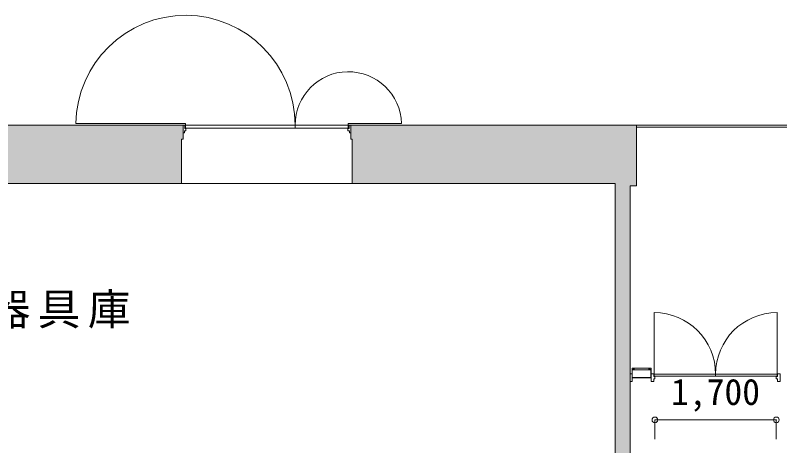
# Model space of a CAD drawing. Units: millimetres, scale not verified. Extents: x -61855 to 52913, y -114842 to -21833.
# Drawn here: x 25399 to 36106, y -67238 to -61215 of the extents above; entities that cross this region are included whole.
import ezdxf
from ezdxf.enums import TextEntityAlignment as Align

# ---------------------------------------------------------------- set-up
doc = ezdxf.new("R2010")
doc.units = ezdxf.units.MM
doc.header["$LTSCALE"] = 200
doc.header["$PDMODE"] = 32
doc.header["$PDSIZE"] = 80
for name, color, linetype, lineweight in [('0-1_躯体', 7, 'Continuous', 9), ('0-2_建具', 7, 'Continuous', 9), ('0-6_寸法', 4, 'Continuous', 5)]:
    doc.layers.add(name, color=color, linetype=linetype, lineweight=lineweight)
doc.layers.add('0-4_室名', color=7, linetype='Continuous')
doc.styles.add('・', font='')
doc.styles.add('ＭＳ ゴシック', font='')
doc.styles.get('・').set_extended_font_data('・')
doc.styles.get('ＭＳ ゴシック').set_extended_font_data('MS Gothic')

msp = doc.modelspace()

# ---------------------------------------------------------------- linework, layer by layer
at = {"layer": '0-1_躯体'}
for p, q in [((52317.6, -62750), (24003.2, -62750)), ((27748.2, -62950), (27748.2, -62750)), ((30098.2, -62950), (30098.2, -62750)), ((34098.2, -63600), (34098.2, -62750)), ((34098.2, -62780), (36313.2, -62780)), ((27748.2, -62950), (27728.2, -62950)), ((27728.2, -62950), (27728.2, -63570)), ((30098.2, -62950), (30118.2, -62950)), ((30118.2, -62950), (30118.2, -63570)), ((23123.2, -63570), (33803.2, -63570)), ((33803.2, -63570), (33803.2, -67680)), ((34013.2, -63600), (34098.2, -63600)), ((34013.2, -63600), (34013.2, -67890)), ((34013.2, -66340), (34013.2, -66230))]:
    msp.add_line(p, q, dxfattribs=at)
at = {"layer": '0-1_躯体', "color": 9}
for points in [[(24003.2, -62749.8), (24003.2, -63570), (27728.2, -62749.8), (27728.2, -63570)], [(27728.2, -62950), (27748.2, -62950), (27728.2, -62750), (27748.2, -62750)], [(30118.2, -62950), (30118.2, -62750), (30098.2, -62950), (30098.2, -62750)], [(30118.2, -63570), (34098.2, -63570), (30118.2, -62750), (34098.2, -62750)], [(34098.2, -62750), (33803.2, -62750), (34098.2, -63600), (33803.2, -63600)], [(34013.2, -63600), (33803.2, -63600), (34013.2, -67680), (33803.2, -67680)]]:
    msp.add_solid(points, dxfattribs=at)
at = {"layer": '0-2_建具', "color": 4, "lineweight": 5}
for p, q in [((27783.2, -62730), (26248.3, -62730)), ((27783.2, -62750), (27783.2, -62730)), ((30063.2, -62750), (30063.2, -62730)), ((30063.2, -62730), (30807.9, -62730)), ((34348.2, -66235), (34348.2, -65375)), ((36068.2, -66235), (36068.2, -65375))]:
    msp.add_line(p, q, dxfattribs=at)
at = {"layer": '0-2_建具'}
for p, q in [((27748.2, -62750), (27748.2, -62860)), ((27783.2, -62750), (27783.2, -62795)), ((27783.2, -62795), (30063.2, -62795)), ((29318.2, -62750), (29318.2, -62795)), ((34038.2, -66152), (34303.2, -66152)), ((34038.2, -66172), (34038.2, -66152)), ((34053.2, -66158), (34053.2, -66156)), ((34066.2, -66158), (34053.2, -66158)), ((34066.2, -66174), (34066.2, -66158)), ((34275.2, -66158), (34288.2, -66158)), ((34275.2, -66174), (34275.2, -66158)), ((34288.2, -66158), (34288.2, -66156)), ((34301.2, -66170), (34301.2, -66154)), ((34303.2, -66172), (34303.2, -66152)), ((34013.2, -66230), (34038.2, -66230)), ((34038.2, -66172), (34064.2, -66172)), ((34038.2, -66284), (34038.2, -66174)), ((34038.2, -66174), (34066.2, -66174)), ((34038.2, -66340), (34038.2, -66230)), ((34040.2, -66170), (34064.2, -66170)), ((34040.2, -66176), (34068.2, -66176)), ((34040.2, -66284), (34040.2, -66176)), ((34064.2, -66172), (34064.2, -66170)), ((34273.2, -66176), (34068.2, -66176)), ((34301.2, -66176), (34273.2, -66176)), ((34303.2, -66174), (34275.2, -66174)), ((34277.2, -66172), (34277.2, -66170)), ((34301.2, -66170), (34277.2, -66170)), ((34303.2, -66172), (34277.2, -66172)), ((34301.2, -66284), (34301.2, -66176)), ((34348.2, -66265), (34348.2, -66235)), ((36037.4, -66235), (34348.2, -66235)), ((34358.2, -66265), (34348.2, -66265)), ((34354.5, -66265), (36068.2, -66265)), ((35208.2, -66265), (35208.2, -66235)), ((36012.1, -66235), (36068.2, -66235)), ((36068.2, -66265), (36068.2, -66235)), ((34013.2, -66340), (34038.2, -66340)), ((34038.2, -66286), (34303.2, -66286))]:
    msp.add_line(p, q, dxfattribs=at)
for points in [[(27748.2, -62750), (27773.2, -62750), (27773.2, -62800), (27788.2, -62800), (27788.2, -62830), (27768.2, -62830), (27768.2, -62860), (27748.2, -62860)], [(27783.2, -62750), (30063.2, -62750), (30063.2, -62795)], [(30098.2, -62750), (30073.2, -62750), (30073.2, -62800), (30058.2, -62800), (30058.2, -62830), (30078.2, -62830), (30078.2, -62860), (30098.2, -62860)], [(34040.2, -66170), (34040.2, -66154), (34301.2, -66154)], [(34068.2, -66176), (34068.2, -66156), (34053.2, -66156)], [(34273.2, -66176), (34273.2, -66156), (34288.2, -66156)], [(34038.2, -66284), (34303.2, -66284), (34303.2, -66174)]]:
    msp.add_lwpolyline(points, dxfattribs=at)
for points in [[(34303.2, -66340), (34343.2, -66340), (34343.2, -66300), (34358.2, -66300), (34358.2, -66270), (34343.2, -66270), (34343.2, -66230), (34303.2, -66230)], [(36113.2, -66340), (36073.2, -66340), (36073.2, -66300), (36058.2, -66300), (36058.2, -66270), (36073.2, -66270), (36073.2, -66230), (36113.2, -66230)]]:
    msp.add_lwpolyline(points, close=True, dxfattribs=at)
at = {"layer": '0-2_建具', "color": 4, "lineweight": 5}
for centre, radius, start, end in [((27783.2, -62750), 1535, 0, 179.25345), ((30063.2, -62750), 745, 1.53833, 180), ((34348.2, -66235), 860, 0, 90), ((36068.2, -66235), 860, 90, 180)]:
    msp.add_arc(centre, radius, start, end, dxfattribs=at)
at = {"layer": '0-6_寸法'}
for p, q in [((36058.2, -66877.3), (34358.2, -66877.3)), ((34358.2, -66877.3), (34358.2, -67147.8)), ((36058.2, -66877.3), (36058.2, -67147.8))]:
    msp.add_line(p, q, dxfattribs=at)
for p in [(34358.2, -66877.3), (36058.2, -66877.3)]:
    msp.add_point(p, dxfattribs=at)

# ---------------------------------------------------------------- texts
at = {"layer": '0-4_室名', "insert": (25010.3, -65597.6), "char_height": 439.9, "attachment_point": 7, "style": '・'}
msp.add_mtext('\\T1.17;器具庫', dxfattribs=at)
at = {"layer": '0-6_寸法', "style": 'ＭＳ ゴシック'}
msp.add_text('1,700', height=366.6, dxfattribs=at).set_placement((34583.2, -66777.3), align=Align.BOTTOM_LEFT)

doc.saveas('drawing.dxf')
